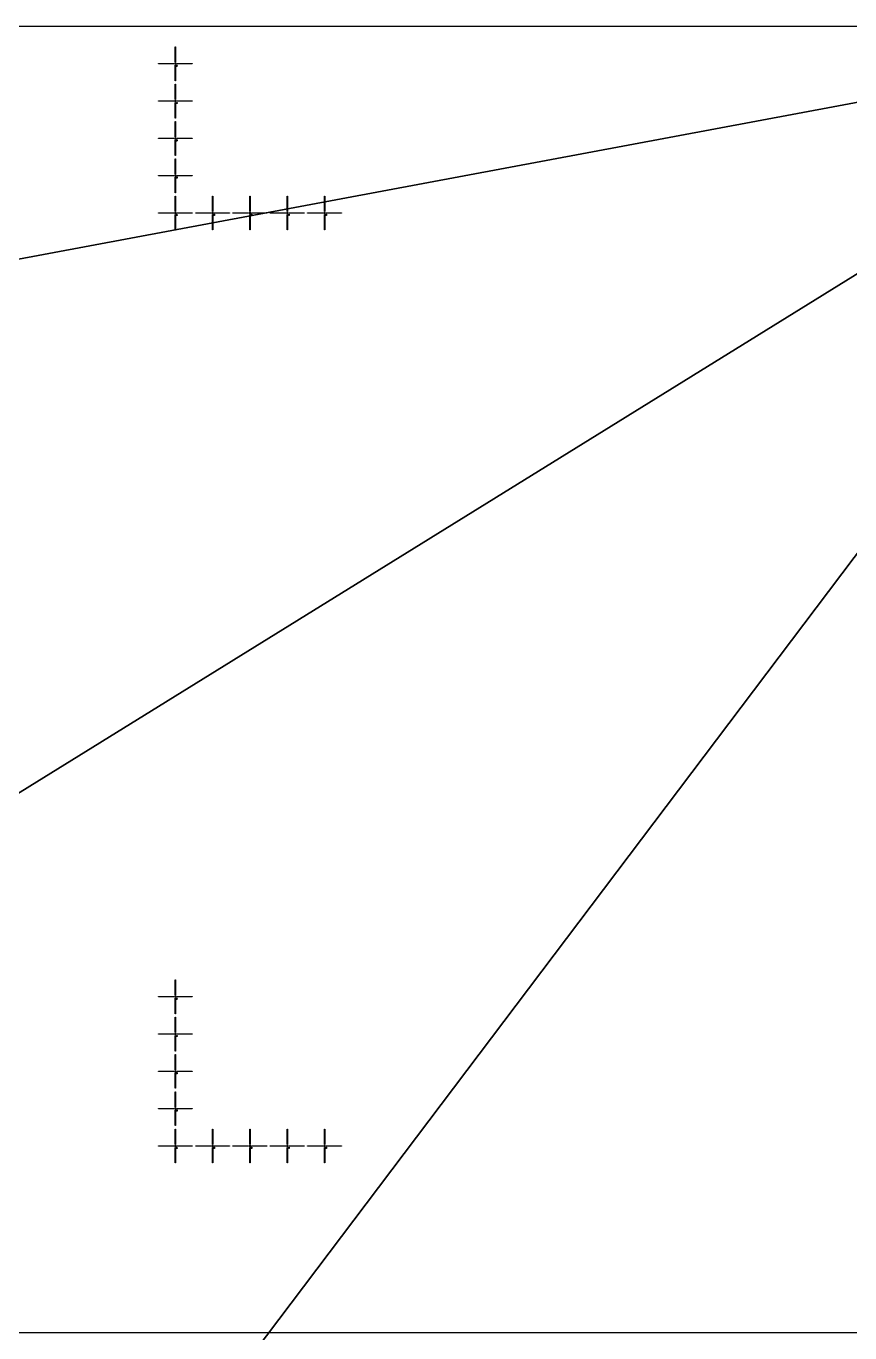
# Model space of a CAD drawing. Extents: x -25400 to 25400, y -24113 to 25400.
# Drawn here: x -6579 to -2164, y -6992 to 11 of the extents above; entities that cross this region are included whole.
import ezdxf

# ---------------------------------------------------------------- set-up
doc = ezdxf.new("R2010")
doc.units = 0
for name, color, linetype in [('L0D0', 2, 'CONTINUOUS'), ('L1D0', 3, 'CONTINUOUS'), ('L3D0', 4, 'CONTINUOUS')]:
    doc.layers.add(name, color=color, linetype=linetype)

msp = doc.modelspace()

# ---------------------------------------------------------------- linework, layer by layer
at = {"layer": 'L0D0'}
for points in [[(-22510.084, 4207.864), (0, 0), (-22510.084, -4207.864)], [(-22510.084, -4207.864), (0, 0), (-19469.972, -12055.297)], [(-19469.972, -12055.297), (0, 0), (-13800.333, -18274.595)], [(-13800.333, -18274.595), (0, 0), (-6266.882, -22025.807), (-6308.618, -22013.89), (-6350.332, -22001.893), (-6392.022, -21989.817), (-6433.69, -21977.662), (-6475.334, -21965.428), (-6516.956, -21953.116), (-6558.553, -21940.724), (-6600.127, -21928.254)]]:
    msp.add_lwpolyline(points, dxfattribs=at)
at = {"layer": 'L1D0'}
for points in [[(-5780.75, -182.15), (-5780.75, -99.15), (-5778.25, -99.15), (-5778.25, -182.15)], [(-5870.5, -191.4), (-5870.5, -188.9), (-5787.5, -188.9), (-5787.5, -191.4)], [(-5779.7, -195.15), (-5779.7, -190.35), (-5784.5, -190.35), (-5784.5, -189.95), (-5779.7, -189.95), (-5779.7, -185.15), (-5779.3, -185.15), (-5779.3, -189.95), (-5774.5, -189.95), (-5774.5, -190.35), (-5779.3, -190.35), (-5779.3, -195.15)], [(-5780.75, -281.15), (-5780.75, -198.15), (-5778.25, -198.15), (-5778.25, -281.15)], [(-5773.5, -200.706), (-5773.5, -197.15), (-5769.056, -197.15), (-5769.056, -198.039), (-5772.611, -198.039), (-5772.611, -199.817), (-5769.944, -199.817), (-5769.944, -200.706)], [(-5773.5, -203.372), (-5773.5, -202.483), (-5769.944, -202.483), (-5769.944, -203.372)], [(-5771.5, -191.4), (-5771.5, -188.9), (-5688.5, -188.9), (-5688.5, -191.4)], [(-5769.944, -202.483), (-5769.944, -200.706), (-5769.056, -200.706), (-5769.056, -202.483)], [(-5780.75, -382.15), (-5780.75, -299.15), (-5778.25, -299.15), (-5778.25, -382.15)], [(-5870.5, -391.4), (-5870.5, -388.9), (-5787.5, -388.9), (-5787.5, -391.4)], [(-5779.7, -395.15), (-5779.7, -390.35), (-5784.5, -390.35), (-5784.5, -389.95), (-5779.7, -389.95), (-5779.7, -385.15), (-5779.3, -385.15), (-5779.3, -389.95), (-5774.5, -389.95), (-5774.5, -390.35), (-5779.3, -390.35), (-5779.3, -395.15)], [(-5780.75, -481.15), (-5780.75, -398.15), (-5778.25, -398.15), (-5778.25, -481.15)], [(-5770.833, -403.372), (-5770.833, -401.594), (-5773.5, -401.594), (-5773.5, -399.817), (-5772.611, -399.817), (-5772.611, -400.706), (-5770.833, -400.706), (-5770.833, -398.039), (-5771.722, -398.039), (-5771.722, -397.15), (-5769.944, -397.15), (-5769.944, -400.706), (-5769.056, -400.706), (-5769.056, -401.594), (-5769.944, -401.594), (-5769.944, -403.372)], [(-5772.611, -399.817), (-5772.611, -398.039), (-5771.722, -398.039), (-5771.722, -399.817)], [(-5771.5, -391.4), (-5771.5, -388.9), (-5688.5, -388.9), (-5688.5, -391.4)], [(-5780.75, -582.15), (-5780.75, -499.15), (-5778.25, -499.15), (-5778.25, -582.15)], [(-5870.5, -591.4), (-5870.5, -588.9), (-5787.5, -588.9), (-5787.5, -591.4)], [(-5779.7, -595.15), (-5779.7, -590.35), (-5784.5, -590.35), (-5784.5, -589.95), (-5779.7, -589.95), (-5779.7, -585.15), (-5779.3, -585.15), (-5779.3, -589.95), (-5774.5, -589.95), (-5774.5, -590.35), (-5779.3, -590.35), (-5779.3, -595.15)], [(-5780.75, -681.15), (-5780.75, -598.15), (-5778.25, -598.15), (-5778.25, -681.15)], [(-5773.5, -598.039), (-5773.5, -597.15), (-5769.944, -597.15), (-5769.944, -598.039)], [(-5773.5, -603.372), (-5773.5, -602.483), (-5769.944, -602.483), (-5769.944, -603.372)], [(-5772.611, -600.706), (-5772.611, -599.817), (-5769.944, -599.817), (-5769.944, -600.706)], [(-5771.5, -591.4), (-5771.5, -588.9), (-5688.5, -588.9), (-5688.5, -591.4)], [(-5769.944, -599.817), (-5769.944, -598.039), (-5769.056, -598.039), (-5769.056, -599.817)], [(-5769.944, -602.483), (-5769.944, -600.706), (-5769.056, -600.706), (-5769.056, -602.483)], [(-5780.75, -782.15), (-5780.75, -699.15), (-5778.25, -699.15), (-5778.25, -782.15)], [(-5870.5, -791.4), (-5870.5, -788.9), (-5787.5, -788.9), (-5787.5, -791.4)], [(-5779.7, -795.15), (-5779.7, -790.35), (-5784.5, -790.35), (-5784.5, -789.95), (-5779.7, -789.95), (-5779.7, -785.15), (-5779.3, -785.15), (-5779.3, -789.95), (-5774.5, -789.95), (-5774.5, -790.35), (-5779.3, -790.35), (-5779.3, -795.15)], [(-5780.75, -881.15), (-5780.75, -798.15), (-5778.25, -798.15), (-5778.25, -881.15)], [(-5773.5, -798.928), (-5773.5, -798.039), (-5772.611, -798.039), (-5772.611, -798.928)], [(-5773.5, -803.372), (-5773.5, -801.594), (-5772.611, -801.594), (-5772.611, -802.483), (-5769.056, -802.483), (-5769.056, -803.372)], [(-5772.611, -798.039), (-5772.611, -797.15), (-5769.944, -797.15), (-5769.944, -798.039)], [(-5772.611, -801.594), (-5772.611, -800.706), (-5770.833, -800.706), (-5770.833, -801.594)], [(-5771.5, -791.4), (-5771.5, -788.9), (-5688.5, -788.9), (-5688.5, -791.4)], [(-5770.833, -800.706), (-5770.833, -799.817), (-5769.944, -799.817), (-5769.944, -800.706)], [(-5769.944, -799.817), (-5769.944, -798.039), (-5769.056, -798.039), (-5769.056, -799.817)], [(-5780.75, -982.15), (-5780.75, -899.15), (-5778.25, -899.15), (-5778.25, -982.15)], [(-5580.75, -982.15), (-5580.75, -899.15), (-5578.25, -899.15), (-5578.25, -982.15)], [(-5380.75, -982.15), (-5380.75, -899.15), (-5378.25, -899.15), (-5378.25, -982.15)], [(-5180.75, -982.15), (-5180.75, -899.15), (-5178.25, -899.15), (-5178.25, -982.15)], [(-4980.75, -982.15), (-4980.75, -899.15), (-4978.25, -899.15), (-4978.25, -982.15)], [(-5870.5, -991.4), (-5870.5, -988.9), (-5787.5, -988.9), (-5787.5, -991.4)], [(-5779.7, -995.15), (-5779.7, -990.35), (-5784.5, -990.35), (-5784.5, -989.95), (-5779.7, -989.95), (-5779.7, -985.15), (-5779.3, -985.15), (-5779.3, -989.95), (-5774.5, -989.95), (-5774.5, -990.35), (-5779.3, -990.35), (-5779.3, -995.15)], [(-5780.75, -1081.15), (-5780.75, -998.15), (-5778.25, -998.15), (-5778.25, -1081.15)], [(-5772.611, -1003.372), (-5772.611, -1002.483), (-5771.722, -1002.483), (-5771.722, -998.928), (-5772.611, -998.928), (-5772.611, -998.039), (-5771.722, -998.039), (-5771.722, -997.15), (-5770.833, -997.15), (-5770.833, -1002.483), (-5769.944, -1002.483), (-5769.944, -1003.372)], [(-5771.5, -991.4), (-5771.5, -988.9), (-5688.5, -988.9), (-5688.5, -991.4)], [(-5670.5, -991.4), (-5670.5, -988.9), (-5587.5, -988.9), (-5587.5, -991.4)], [(-5579.7, -995.15), (-5579.7, -990.35), (-5584.5, -990.35), (-5584.5, -989.95), (-5579.7, -989.95), (-5579.7, -985.15), (-5579.3, -985.15), (-5579.3, -989.95), (-5574.5, -989.95), (-5574.5, -990.35), (-5579.3, -990.35), (-5579.3, -995.15)], [(-5580.75, -1081.15), (-5580.75, -998.15), (-5578.25, -998.15), (-5578.25, -1081.15)], [(-5573.5, -998.928), (-5573.5, -998.039), (-5572.611, -998.039), (-5572.611, -998.928)], [(-5573.5, -1003.372), (-5573.5, -1001.594), (-5572.611, -1001.594), (-5572.611, -1002.483), (-5569.056, -1002.483), (-5569.056, -1003.372)], [(-5572.611, -998.039), (-5572.611, -997.15), (-5569.944, -997.15), (-5569.944, -998.039)], [(-5572.611, -1001.594), (-5572.611, -1000.706), (-5570.833, -1000.706), (-5570.833, -1001.594)], [(-5571.5, -991.4), (-5571.5, -988.9), (-5488.5, -988.9), (-5488.5, -991.4)], [(-5570.833, -1000.706), (-5570.833, -999.817), (-5569.944, -999.817), (-5569.944, -1000.706)], [(-5569.944, -999.817), (-5569.944, -998.039), (-5569.056, -998.039), (-5569.056, -999.817)], [(-5470.5, -991.4), (-5470.5, -988.9), (-5387.5, -988.9), (-5387.5, -991.4)], [(-5379.7, -995.15), (-5379.7, -990.35), (-5384.5, -990.35), (-5384.5, -989.95), (-5379.7, -989.95), (-5379.7, -985.15), (-5379.3, -985.15), (-5379.3, -989.95), (-5374.5, -989.95), (-5374.5, -990.35), (-5379.3, -990.35), (-5379.3, -995.15)], [(-5380.75, -1081.15), (-5380.75, -998.15), (-5378.25, -998.15), (-5378.25, -1081.15)], [(-5373.5, -998.039), (-5373.5, -997.15), (-5369.944, -997.15), (-5369.944, -998.039)], [(-5373.5, -1003.372), (-5373.5, -1002.483), (-5369.944, -1002.483), (-5369.944, -1003.372)], [(-5372.611, -1000.706), (-5372.611, -999.817), (-5369.944, -999.817), (-5369.944, -1000.706)], [(-5371.5, -991.4), (-5371.5, -988.9), (-5288.5, -988.9), (-5288.5, -991.4)], [(-5369.944, -999.817), (-5369.944, -998.039), (-5369.056, -998.039), (-5369.056, -999.817)], [(-5369.944, -1002.483), (-5369.944, -1000.706), (-5369.056, -1000.706), (-5369.056, -1002.483)], [(-5270.5, -991.4), (-5270.5, -988.9), (-5187.5, -988.9), (-5187.5, -991.4)], [(-5179.7, -995.15), (-5179.7, -990.35), (-5184.5, -990.35), (-5184.5, -989.95), (-5179.7, -989.95), (-5179.7, -985.15), (-5179.3, -985.15), (-5179.3, -989.95), (-5174.5, -989.95), (-5174.5, -990.35), (-5179.3, -990.35), (-5179.3, -995.15)], [(-5180.75, -1081.15), (-5180.75, -998.15), (-5178.25, -998.15), (-5178.25, -1081.15)], [(-5170.833, -1003.372), (-5170.833, -1001.594), (-5173.5, -1001.594), (-5173.5, -999.817), (-5172.611, -999.817), (-5172.611, -1000.706), (-5170.833, -1000.706), (-5170.833, -998.039), (-5171.722, -998.039), (-5171.722, -997.15), (-5169.944, -997.15), (-5169.944, -1000.706), (-5169.056, -1000.706), (-5169.056, -1001.594), (-5169.944, -1001.594), (-5169.944, -1003.372)], [(-5172.611, -999.817), (-5172.611, -998.039), (-5171.722, -998.039), (-5171.722, -999.817)], [(-5171.5, -991.4), (-5171.5, -988.9), (-5088.5, -988.9), (-5088.5, -991.4)], [(-5070.5, -991.4), (-5070.5, -988.9), (-4987.5, -988.9), (-4987.5, -991.4)], [(-4979.7, -995.15), (-4979.7, -990.35), (-4984.5, -990.35), (-4984.5, -989.95), (-4979.7, -989.95), (-4979.7, -985.15), (-4979.3, -985.15), (-4979.3, -989.95), (-4974.5, -989.95), (-4974.5, -990.35), (-4979.3, -990.35), (-4979.3, -995.15)], [(-4980.75, -1081.15), (-4980.75, -998.15), (-4978.25, -998.15), (-4978.25, -1081.15)], [(-4973.5, -1000.706), (-4973.5, -997.15), (-4969.056, -997.15), (-4969.056, -998.039), (-4972.611, -998.039), (-4972.611, -999.817), (-4969.944, -999.817), (-4969.944, -1000.706)], [(-4973.5, -1003.372), (-4973.5, -1002.483), (-4969.944, -1002.483), (-4969.944, -1003.372)], [(-4971.5, -991.4), (-4971.5, -988.9), (-4888.5, -988.9), (-4888.5, -991.4)], [(-4969.944, -1002.483), (-4969.944, -1000.706), (-4969.056, -1000.706), (-4969.056, -1002.483)], [(-5780.75, -5182.15), (-5780.75, -5099.15), (-5778.25, -5099.15), (-5778.25, -5182.15)], [(-5870.5, -5191.4), (-5870.5, -5188.9), (-5787.5, -5188.9), (-5787.5, -5191.4)], [(-5779.7, -5195.15), (-5779.7, -5190.35), (-5784.5, -5190.35), (-5784.5, -5189.95), (-5779.7, -5189.95), (-5779.7, -5185.15), (-5779.3, -5185.15), (-5779.3, -5189.95), (-5774.5, -5189.95), (-5774.5, -5190.35), (-5779.3, -5190.35), (-5779.3, -5195.15)], [(-5780.75, -5281.15), (-5780.75, -5198.15), (-5778.25, -5198.15), (-5778.25, -5281.15)], [(-5773.5, -5200.706), (-5773.5, -5197.15), (-5769.056, -5197.15), (-5769.056, -5198.039), (-5772.611, -5198.039), (-5772.611, -5199.817), (-5769.944, -5199.817), (-5769.944, -5200.706)], [(-5773.5, -5203.372), (-5773.5, -5202.483), (-5769.944, -5202.483), (-5769.944, -5203.372)], [(-5771.5, -5191.4), (-5771.5, -5188.9), (-5688.5, -5188.9), (-5688.5, -5191.4)], [(-5769.944, -5202.483), (-5769.944, -5200.706), (-5769.056, -5200.706), (-5769.056, -5202.483)], [(-5780.75, -5382.15), (-5780.75, -5299.15), (-5778.25, -5299.15), (-5778.25, -5382.15)], [(-5870.5, -5391.4), (-5870.5, -5388.9), (-5787.5, -5388.9), (-5787.5, -5391.4)], [(-5779.7, -5395.15), (-5779.7, -5390.35), (-5784.5, -5390.35), (-5784.5, -5389.95), (-5779.7, -5389.95), (-5779.7, -5385.15), (-5779.3, -5385.15), (-5779.3, -5389.95), (-5774.5, -5389.95), (-5774.5, -5390.35), (-5779.3, -5390.35), (-5779.3, -5395.15)], [(-5771.5, -5391.4), (-5771.5, -5388.9), (-5688.5, -5388.9), (-5688.5, -5391.4)], [(-5780.75, -5481.15), (-5780.75, -5398.15), (-5778.25, -5398.15), (-5778.25, -5481.15)], [(-5770.833, -5403.372), (-5770.833, -5401.594), (-5773.5, -5401.594), (-5773.5, -5399.817), (-5772.611, -5399.817), (-5772.611, -5400.706), (-5770.833, -5400.706), (-5770.833, -5398.039), (-5771.722, -5398.039), (-5771.722, -5397.15), (-5769.944, -5397.15), (-5769.944, -5400.706), (-5769.056, -5400.706), (-5769.056, -5401.594), (-5769.944, -5401.594), (-5769.944, -5403.372)], [(-5772.611, -5399.817), (-5772.611, -5398.039), (-5771.722, -5398.039), (-5771.722, -5399.817)], [(-5780.75, -5582.15), (-5780.75, -5499.15), (-5778.25, -5499.15), (-5778.25, -5582.15)], [(-5870.5, -5591.4), (-5870.5, -5588.9), (-5787.5, -5588.9), (-5787.5, -5591.4)], [(-5779.7, -5595.15), (-5779.7, -5590.35), (-5784.5, -5590.35), (-5784.5, -5589.95), (-5779.7, -5589.95), (-5779.7, -5585.15), (-5779.3, -5585.15), (-5779.3, -5589.95), (-5774.5, -5589.95), (-5774.5, -5590.35), (-5779.3, -5590.35), (-5779.3, -5595.15)], [(-5780.75, -5681.15), (-5780.75, -5598.15), (-5778.25, -5598.15), (-5778.25, -5681.15)], [(-5773.5, -5598.039), (-5773.5, -5597.15), (-5769.944, -5597.15), (-5769.944, -5598.039)], [(-5772.611, -5600.706), (-5772.611, -5599.817), (-5769.944, -5599.817), (-5769.944, -5600.706)], [(-5771.5, -5591.4), (-5771.5, -5588.9), (-5688.5, -5588.9), (-5688.5, -5591.4)], [(-5769.944, -5599.817), (-5769.944, -5598.039), (-5769.056, -5598.039), (-5769.056, -5599.817)], [(-5769.944, -5602.483), (-5769.944, -5600.706), (-5769.056, -5600.706), (-5769.056, -5602.483)], [(-5773.5, -5603.372), (-5773.5, -5602.483), (-5769.944, -5602.483), (-5769.944, -5603.372)], [(-5780.75, -5782.15), (-5780.75, -5699.15), (-5778.25, -5699.15), (-5778.25, -5782.15)], [(-5870.5, -5791.4), (-5870.5, -5788.9), (-5787.5, -5788.9), (-5787.5, -5791.4)], [(-5779.7, -5795.15), (-5779.7, -5790.35), (-5784.5, -5790.35), (-5784.5, -5789.95), (-5779.7, -5789.95), (-5779.7, -5785.15), (-5779.3, -5785.15), (-5779.3, -5789.95), (-5774.5, -5789.95), (-5774.5, -5790.35), (-5779.3, -5790.35), (-5779.3, -5795.15)], [(-5780.75, -5881.15), (-5780.75, -5798.15), (-5778.25, -5798.15), (-5778.25, -5881.15)], [(-5773.5, -5798.928), (-5773.5, -5798.039), (-5772.611, -5798.039), (-5772.611, -5798.928)], [(-5773.5, -5803.372), (-5773.5, -5801.594), (-5772.611, -5801.594), (-5772.611, -5802.483), (-5769.056, -5802.483), (-5769.056, -5803.372)], [(-5772.611, -5798.039), (-5772.611, -5797.15), (-5769.944, -5797.15), (-5769.944, -5798.039)], [(-5772.611, -5801.594), (-5772.611, -5800.706), (-5770.833, -5800.706), (-5770.833, -5801.594)], [(-5771.5, -5791.4), (-5771.5, -5788.9), (-5688.5, -5788.9), (-5688.5, -5791.4)], [(-5770.833, -5800.706), (-5770.833, -5799.817), (-5769.944, -5799.817), (-5769.944, -5800.706)], [(-5769.944, -5799.817), (-5769.944, -5798.039), (-5769.056, -5798.039), (-5769.056, -5799.817)], [(-5780.75, -5982.15), (-5780.75, -5899.15), (-5778.25, -5899.15), (-5778.25, -5982.15)], [(-5580.75, -5982.15), (-5580.75, -5899.15), (-5578.25, -5899.15), (-5578.25, -5982.15)], [(-5380.75, -5982.15), (-5380.75, -5899.15), (-5378.25, -5899.15), (-5378.25, -5982.15)], [(-5180.75, -5982.15), (-5180.75, -5899.15), (-5178.25, -5899.15), (-5178.25, -5982.15)], [(-4980.75, -5982.15), (-4980.75, -5899.15), (-4978.25, -5899.15), (-4978.25, -5982.15)], [(-5870.5, -5991.4), (-5870.5, -5988.9), (-5787.5, -5988.9), (-5787.5, -5991.4)], [(-5779.7, -5995.15), (-5779.7, -5990.35), (-5784.5, -5990.35), (-5784.5, -5989.95), (-5779.7, -5989.95), (-5779.7, -5985.15), (-5779.3, -5985.15), (-5779.3, -5989.95), (-5774.5, -5989.95), (-5774.5, -5990.35), (-5779.3, -5990.35), (-5779.3, -5995.15)], [(-5780.75, -6081.15), (-5780.75, -5998.15), (-5778.25, -5998.15), (-5778.25, -6081.15)], [(-5772.611, -6003.372), (-5772.611, -6002.483), (-5771.722, -6002.483), (-5771.722, -5998.928), (-5772.611, -5998.928), (-5772.611, -5998.039), (-5771.722, -5998.039), (-5771.722, -5997.15), (-5770.833, -5997.15), (-5770.833, -6002.483), (-5769.944, -6002.483), (-5769.944, -6003.372)], [(-5771.5, -5991.4), (-5771.5, -5988.9), (-5688.5, -5988.9), (-5688.5, -5991.4)], [(-5670.5, -5991.4), (-5670.5, -5988.9), (-5587.5, -5988.9), (-5587.5, -5991.4)], [(-5579.7, -5995.15), (-5579.7, -5990.35), (-5584.5, -5990.35), (-5584.5, -5989.95), (-5579.7, -5989.95), (-5579.7, -5985.15), (-5579.3, -5985.15), (-5579.3, -5989.95), (-5574.5, -5989.95), (-5574.5, -5990.35), (-5579.3, -5990.35), (-5579.3, -5995.15)], [(-5580.75, -6081.15), (-5580.75, -5998.15), (-5578.25, -5998.15), (-5578.25, -6081.15)], [(-5573.5, -5998.928), (-5573.5, -5998.039), (-5572.611, -5998.039), (-5572.611, -5998.928)], [(-5573.5, -6003.372), (-5573.5, -6001.594), (-5572.611, -6001.594), (-5572.611, -6002.483), (-5569.056, -6002.483), (-5569.056, -6003.372)], [(-5572.611, -5998.039), (-5572.611, -5997.15), (-5569.944, -5997.15), (-5569.944, -5998.039)], [(-5572.611, -6001.594), (-5572.611, -6000.706), (-5570.833, -6000.706), (-5570.833, -6001.594)], [(-5571.5, -5991.4), (-5571.5, -5988.9), (-5488.5, -5988.9), (-5488.5, -5991.4)], [(-5570.833, -6000.706), (-5570.833, -5999.817), (-5569.944, -5999.817), (-5569.944, -6000.706)], [(-5569.944, -5999.817), (-5569.944, -5998.039), (-5569.056, -5998.039), (-5569.056, -5999.817)], [(-5470.5, -5991.4), (-5470.5, -5988.9), (-5387.5, -5988.9), (-5387.5, -5991.4)], [(-5379.7, -5995.15), (-5379.7, -5990.35), (-5384.5, -5990.35), (-5384.5, -5989.95), (-5379.7, -5989.95), (-5379.7, -5985.15), (-5379.3, -5985.15), (-5379.3, -5989.95), (-5374.5, -5989.95), (-5374.5, -5990.35), (-5379.3, -5990.35), (-5379.3, -5995.15)], [(-5380.75, -6081.15), (-5380.75, -5998.15), (-5378.25, -5998.15), (-5378.25, -6081.15)], [(-5373.5, -5998.039), (-5373.5, -5997.15), (-5369.944, -5997.15), (-5369.944, -5998.039)], [(-5373.5, -6003.372), (-5373.5, -6002.483), (-5369.944, -6002.483), (-5369.944, -6003.372)], [(-5372.611, -6000.706), (-5372.611, -5999.817), (-5369.944, -5999.817), (-5369.944, -6000.706)], [(-5371.5, -5991.4), (-5371.5, -5988.9), (-5288.5, -5988.9), (-5288.5, -5991.4)], [(-5369.944, -5999.817), (-5369.944, -5998.039), (-5369.056, -5998.039), (-5369.056, -5999.817)], [(-5369.944, -6002.483), (-5369.944, -6000.706), (-5369.056, -6000.706), (-5369.056, -6002.483)], [(-5270.5, -5991.4), (-5270.5, -5988.9), (-5187.5, -5988.9), (-5187.5, -5991.4)], [(-5179.7, -5995.15), (-5179.7, -5990.35), (-5184.5, -5990.35), (-5184.5, -5989.95), (-5179.7, -5989.95), (-5179.7, -5985.15), (-5179.3, -5985.15), (-5179.3, -5989.95), (-5174.5, -5989.95), (-5174.5, -5990.35), (-5179.3, -5990.35), (-5179.3, -5995.15)], [(-5180.75, -6081.15), (-5180.75, -5998.15), (-5178.25, -5998.15), (-5178.25, -6081.15)], [(-5170.833, -6003.372), (-5170.833, -6001.594), (-5173.5, -6001.594), (-5173.5, -5999.817), (-5172.611, -5999.817), (-5172.611, -6000.706), (-5170.833, -6000.706), (-5170.833, -5998.039), (-5171.722, -5998.039), (-5171.722, -5997.15), (-5169.944, -5997.15), (-5169.944, -6000.706), (-5169.056, -6000.706), (-5169.056, -6001.594), (-5169.944, -6001.594), (-5169.944, -6003.372)], [(-5172.611, -5999.817), (-5172.611, -5998.039), (-5171.722, -5998.039), (-5171.722, -5999.817)], [(-5171.5, -5991.4), (-5171.5, -5988.9), (-5088.5, -5988.9), (-5088.5, -5991.4)], [(-5070.5, -5991.4), (-5070.5, -5988.9), (-4987.5, -5988.9), (-4987.5, -5991.4)], [(-4979.7, -5995.15), (-4979.7, -5990.35), (-4984.5, -5990.35), (-4984.5, -5989.95), (-4979.7, -5989.95), (-4979.7, -5985.15), (-4979.3, -5985.15), (-4979.3, -5989.95), (-4974.5, -5989.95), (-4974.5, -5990.35), (-4979.3, -5990.35), (-4979.3, -5995.15)], [(-4980.75, -6081.15), (-4980.75, -5998.15), (-4978.25, -5998.15), (-4978.25, -6081.15)], [(-4973.5, -6000.706), (-4973.5, -5997.15), (-4969.056, -5997.15), (-4969.056, -5998.039), (-4972.611, -5998.039), (-4972.611, -5999.817), (-4969.944, -5999.817), (-4969.944, -6000.706)], [(-4973.5, -6003.372), (-4973.5, -6002.483), (-4969.944, -6002.483), (-4969.944, -6003.372)], [(-4971.5, -5991.4), (-4971.5, -5988.9), (-4888.5, -5988.9), (-4888.5, -5991.4)], [(-4969.944, -6002.483), (-4969.944, -6000.706), (-4969.056, -6000.706), (-4969.056, -6002.483)]]:
    msp.add_lwpolyline(points, close=True, dxfattribs=at)
at = {"layer": 'L3D0'}
msp.add_lwpolyline([(-20788.5, -6990.15), (21229.5, -6990.15), (21229.5, 9.85), (14229.5, 9.85), (14229.5, -6990.15), (14226.5, -6990.15), (14226.5, 9.85), (7226.5, 9.85), (7226.5, -6990.15), (7223.5, -6990.15), (7223.5, 9.85), (223.5, 9.85), (223.5, -6990.15), (220.5, -6990.15), (220.5, 9.85), (-6779.5, 9.85)], dxfattribs=at)

doc.saveas('drawing.dxf')
